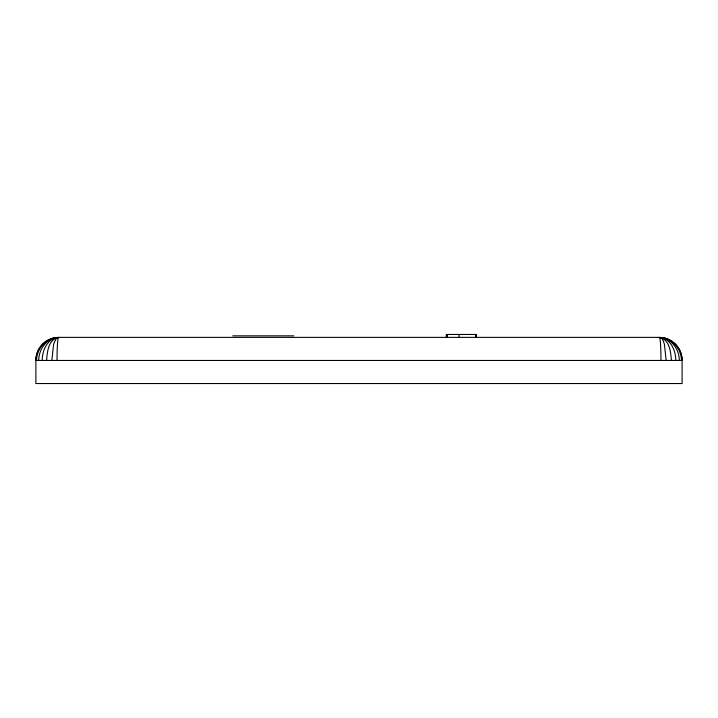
<?xml version="1.0" encoding="UTF-8"?>
<svg xmlns="http://www.w3.org/2000/svg" width="718" height="718" viewBox="0 0 718 718"><rect width="100%" height="100%" fill="white"/><g stroke="black" fill="none" stroke-linecap="round" stroke-linejoin="round"><path stroke-width="1.08" d="M51.849 360.463L53.617 344.146L56.318 338.169L58.517 337.442L58.158 338.169A23.084 1.508 90 0 0 57.036 360.463M46.643 360.463C47.065 352.278 48.492 339.058 58.463 337.55M42.174 360.463C42.227 351.021 46.912 338.995 57.44 337.604C45.79 338.106 36.537 349.029 36.582 360.463M38.736 360.463C38.673 349.819 46.176 338.349 57.44 337.604M58.975 337.379L53.006 338.169A23.084 23.039 -90 0 0 35.891 360.463L35.9 383.538L682.1 383.538L682.1 360.463A23.084 23.039 -90 0 0 664.994 338.178L659.025 337.379L58.975 337.379A23.075 23.075 0 0 0 35.9 360.463L682.1 360.463A23.075 23.075 0 0 0 659.025 337.379M232.758 335.844L293.877 335.844M679.264 360.463C679.569 349.424 670.827 337.496 659.537 337.55C671.581 337.505 681.499 348.652 681.418 360.463M660.282 337.55C670.962 338.779 675.791 350.931 675.826 360.463M659.537 337.55L659.842 338.169A23.084 1.508 -90 0 1 660.964 360.463M671.357 360.463C670.908 352.314 669.67 340.413 660.56 337.604L661.682 338.169L663.136 340.476L664.383 344.146L666.151 360.463M476.483 337.379L476.483 334.462L446.291 334.462L446.291 337.379M476.222 334.462L476.222 337.379M475.765 334.462L475.765 337.379M459.098 334.462L459.098 337.379M447.314 334.462L447.314 337.379M447.009 334.462L447.009 337.379M446.551 334.462L446.551 337.379"/></g></svg>
